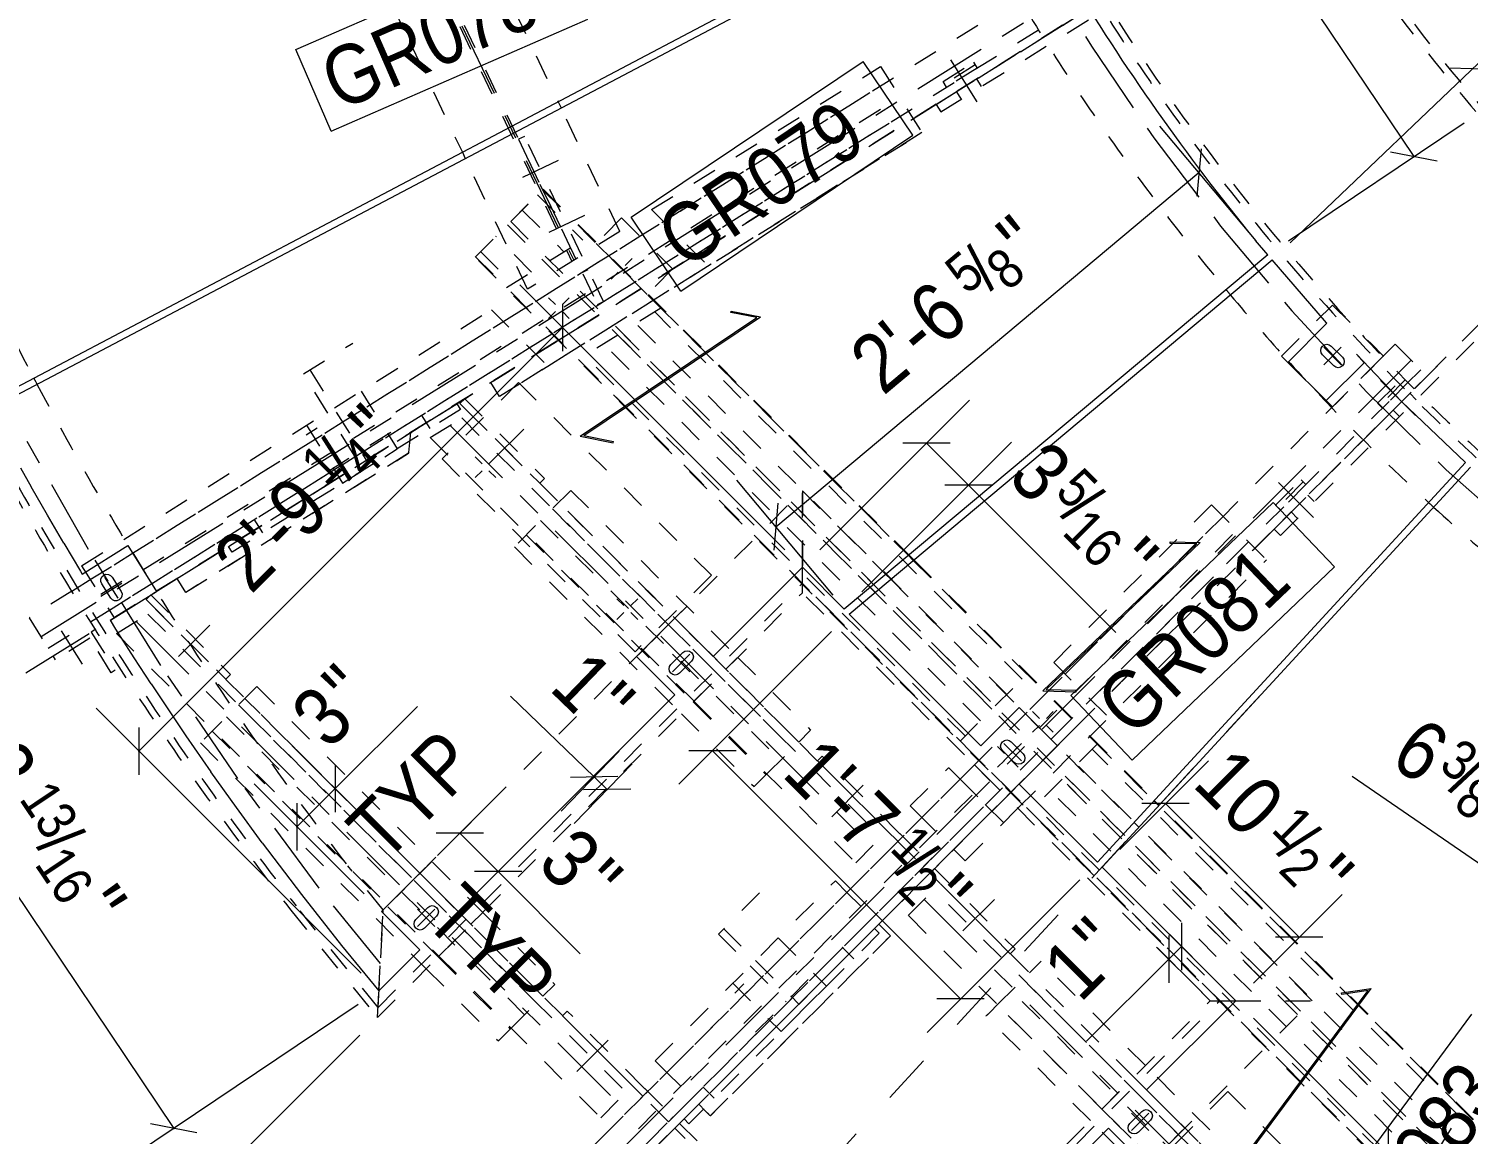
# Model space of a CAD drawing. Header units: millimetres. Extents: x -16923 to 12967, y -5402 to 13813.
# Drawn here: x -13373 to -11345, y 386 to 1944 of the extents above; entities that cross this region are included whole.
import ezdxf

# ---------------------------------------------------------------- set-up
doc = ezdxf.new("R2010")
doc.units = ezdxf.units.MM
doc.header["$LTSCALE"] = 35
for name, pattern in [('XKITLINE00', [0]), ('XKITLINE01', [4, 1, -1, 1, -1]), ('XKITLINE02', [4, 2, -2]), ('XKITLINE03', [6, 3, -1, 1, -1])]:
    doc.linetypes.add(name, pattern=pattern)
for name, color, linetype, lineweight in [('Bolt', 3, 'Continuous', 0), ('Dimension', 7, 'Continuous', 0), ('Graphic object', 3, 'Continuous', 0), ('Grid', 1, 'Continuous', 0), ('Part', 2, 'Continuous', 0), ('Part mark', 3, 'Continuous', 0)]:
    doc.layers.add(name, color=color, linetype=linetype, lineweight=lineweight)
doc.styles.add('ARIAL', font='arial.ttf')

msp = doc.modelspace()

# ---------------------------------------------------------------- linework, layer by layer
at = {"layer": 'Bolt', "color": 8, "linetype": 'XKITLINE02', "lineweight": 0}
for p, q in [((-12037.06617, 1840.883181), (-12088.802851, 1923.679179)), ((-12037.06617, 1840.883181), (-12082.072874, 1912.908964)), ((-12676.885797, 1734.911351), (-12626.735902, 1758.831624)), ((-12639.980234, 1657.537229), (-12589.830338, 1681.457502)), ((-11419.491452, 1398.909058), (-11488.527173, 1467.944779)), ((-11419.491451, 1398.909058), (-11479.546913, 1458.96452)), ((-12820.166226, 1400.218546), (-12807.981395, 1380.71874)), ((-12720.028236, 1335.623713), (-12675.688222, 1379.963727)), ((-12720.028236, 1335.623713), (-12675.688222, 1379.963727)), ((-11563.175547, 1255.224962), (-11632.211269, 1324.260684)), ((-11563.175547, 1255.224962), (-11623.231009, 1315.280424)), ((-13055.764588, 1253.00035), (-13043.579757, 1233.500544)), ((-13162.168701, 1059.343687), (-13117.828686, 1103.683701)), ((-13162.168701, 1059.343687), (-13117.828686, 1103.683701)), ((-12227.08286, 649.689315), (-12210.823823, 633.430278)), ((-12423.525962, 453.246212), (-12407.266926, 436.987176))]:
    msp.add_line(p, q, dxfattribs=at)
at = {"layer": 'Bolt', "color": 8, "linetype": 'XKITLINE00', "lineweight": 0}
for p, q in [((-12552.374462, 1620.28015), (-12542.655581, 1610.561269)), ((-12523.188632, 1620.28015), (-12532.907513, 1610.561269)), ((-12552.374462, 1591.09432), (-12542.655581, 1600.813201)), ((-12523.188632, 1591.09432), (-12532.907513, 1600.813201)), ((-12640.802555, 1565.024145), (-12631.083674, 1555.305264)), ((-12611.616725, 1565.024145), (-12621.335606, 1555.305264)), ((-12640.802555, 1535.838315), (-12631.083674, 1545.557196)), ((-12611.616725, 1535.838315), (-12621.335606, 1545.557196)), ((-11553.040537, 1490.739905), (-11552.375908, 1494.081215)), ((-11552.375908, 1487.398595), (-11553.040537, 1490.739905)), ((-11552.375908, 1494.081215), (-11550.48321, 1496.913831)), ((-11550.48321, 1484.565979), (-11552.375908, 1487.398595)), ((-11550.48321, 1496.913831), (-11547.650595, 1498.806528)), ((-11534.767762, 1468.85053), (-11550.48321, 1484.565979)), ((-11548.799412, 1470.534329), (-11524.103708, 1495.230032)), ((-11524.103708, 1470.534329), (-11548.799412, 1495.230032)), ((-11547.650595, 1498.806528), (-11544.309284, 1499.471157)), ((-11544.309284, 1499.471157), (-11540.967974, 1498.806528)), ((-11540.967974, 1498.806528), (-11538.135358, 1496.913831)), ((-11538.135358, 1496.913831), (-11522.41991, 1481.198382)), ((-11522.41991, 1481.198382), (-11520.527213, 1478.365766)), ((-11531.935146, 1466.957833), (-11534.767762, 1468.85053)), ((-11528.593836, 1466.293204), (-11531.935146, 1466.957833)), ((-11525.252526, 1466.957833), (-11528.593836, 1466.293204)), ((-11522.41991, 1468.85053), (-11525.252526, 1466.957833)), ((-11520.527213, 1471.683146), (-11522.41991, 1468.85053)), ((-11520.527213, 1478.365766), (-11519.862583, 1475.024456)), ((-11519.862583, 1475.024456), (-11520.527213, 1471.683146)), ((-12744.215236, 1340.727668), (-12734.496354, 1331.008786)), ((-12715.029405, 1340.727668), (-12724.748287, 1331.008786)), ((-12744.215236, 1311.541837), (-12734.496354, 1321.260719)), ((-12715.029405, 1311.541837), (-12724.748287, 1321.260719)), ((-13271.437565, 1165.228786), (-13271.333498, 1168.634942)), ((-13270.230231, 1162.042093), (-13271.437565, 1165.228786)), ((-13271.333498, 1168.634942), (-13269.933872, 1171.741996)), ((-13271.32752, 1147.316838), (-13241.700959, 1165.829568)), ((-13257.611529, 1141.847948), (-13270.230231, 1162.042093)), ((-13269.933872, 1171.741996), (-13267.451774, 1174.076916)), ((-13267.451774, 1174.076916), (-13264.265081, 1175.284249)), ((-13247.257875, 1141.759922), (-13265.770605, 1171.386484)), ((-13264.265081, 1175.284249), (-13260.858924, 1175.180183)), ((-13260.858924, 1175.180183), (-13257.751871, 1173.780556)), ((-13257.751871, 1173.780556), (-13255.416951, 1171.298458)), ((-13255.416951, 1171.298458), (-13242.798248, 1151.104313)), ((-13255.276609, 1139.36585), (-13257.611529, 1141.847948)), ((-13252.169555, 1137.966223), (-13255.276609, 1139.36585)), ((-13248.763399, 1137.862157), (-13252.169555, 1137.966223)), ((-13245.576706, 1139.06949), (-13248.763399, 1137.862157)), ((-13243.094608, 1141.40441), (-13245.576706, 1139.06949)), ((-13241.694981, 1144.511463), (-13243.094608, 1141.40441)), ((-13242.798248, 1151.104313), (-13241.590915, 1147.91762)), ((-13241.590915, 1147.91762), (-13241.694981, 1144.511463)), ((-12544.404528, 1140.91696), (-12534.685647, 1131.198079)), ((-12515.218698, 1140.91696), (-12524.937579, 1131.198079)), ((-12544.404528, 1111.73113), (-12534.685647, 1121.450011)), ((-12515.218698, 1111.73113), (-12524.937579, 1121.450011)), ((-13327.21391, 1095.547634), (-13297.77027, 1048.427961)), ((-13327.21391, 1095.547634), (-13297.77027, 1048.427961)), ((-12468.470486, 1048.144937), (-12451.632505, 1064.982918)), ((-12466.225421, 1038.04215), (-12441.529718, 1062.737854)), ((-12441.529718, 1038.04215), (-12466.225421, 1062.737854)), ((-12451.632505, 1064.982918), (-12448.79989, 1066.875615)), ((-12448.79989, 1066.875615), (-12445.458579, 1067.540244)), ((-12445.458579, 1067.540244), (-12442.117269, 1066.875615)), ((-12442.117269, 1066.875615), (-12439.284653, 1064.982918)), ((-12439.284653, 1064.982918), (-12437.391956, 1062.150302)), ((-12437.391956, 1055.467682), (-12439.284653, 1052.635066)), ((-12437.391956, 1062.150302), (-12436.727327, 1058.808992)), ((-12436.727327, 1058.808992), (-12437.391956, 1055.467682)), ((-12471.027812, 1041.971012), (-12470.363183, 1045.312322)), ((-12470.363183, 1038.629701), (-12471.027812, 1041.971012)), ((-12470.363183, 1045.312322), (-12468.470486, 1048.144937)), ((-12468.470486, 1035.797086), (-12470.363183, 1038.629701)), ((-12465.63787, 1033.904388), (-12468.470486, 1035.797086)), ((-12456.122634, 1035.797086), (-12458.955249, 1033.904388)), ((-12439.284653, 1052.635066), (-12456.122634, 1035.797086)), ((-12462.29656, 1033.239759), (-12465.63787, 1033.904388)), ((-12458.955249, 1033.904388), (-12462.29656, 1033.239759)), ((-11958.876046, 981.880452), (-11949.157164, 972.16157)), ((-11929.690215, 981.880452), (-11939.409097, 972.16157)), ((-11958.876046, 952.694621), (-11949.157164, 962.413503)), ((-11929.690215, 952.694621), (-11939.409097, 962.413503)), ((-12004.054494, 933.085406), (-12003.389865, 936.426716)), ((-12003.389865, 929.744096), (-12004.054494, 933.085406)), ((-12003.389865, 936.426716), (-12001.497167, 939.259332)), ((-12001.497167, 939.259332), (-11998.664552, 941.152029)), ((-11999.252103, 912.318564), (-11974.556399, 937.014268)), ((-11974.556399, 912.318564), (-11999.252103, 937.014268)), ((-11998.664552, 941.152029), (-11995.323241, 941.816659)), ((-11995.323241, 941.816659), (-11991.981931, 941.152029)), ((-11991.981931, 941.152029), (-11989.149315, 939.259332)), ((-11989.149315, 939.259332), (-11972.311335, 922.421352)), ((-12008.267453, 932.489044), (-11998.548572, 922.770163)), ((-12008.267453, 903.303214), (-11998.548572, 913.022095)), ((-12001.497167, 926.91148), (-12003.389865, 929.744096)), ((-11984.659187, 910.0735), (-12001.497167, 926.91148)), ((-11979.081623, 932.489044), (-11988.800504, 922.770163)), ((-11979.081623, 903.303214), (-11988.800504, 913.022095)), ((-11972.311335, 922.421352), (-11970.418638, 919.588736)), ((-11970.418638, 912.906116), (-11972.311335, 910.0735)), ((-11970.418638, 919.588736), (-11969.754009, 916.247426)), ((-11969.754009, 916.247426), (-11970.418638, 912.906116)), ((-11981.826571, 908.180803), (-11984.659187, 910.0735)), ((-11978.485261, 907.516173), (-11981.826571, 908.180803)), ((-11975.143951, 908.180803), (-11978.485261, 907.516173)), ((-11972.311335, 910.0735), (-11975.143951, 908.180803)), ((-12197.395621, 878.06472), (-12241.735635, 833.724706)), ((-12197.395621, 878.06472), (-12241.735635, 833.724706)), ((-12057.062502, 672.657979), (-12012.722488, 716.997993)), ((-12057.062502, 672.657979), (-12012.722488, 716.997993)), ((-12827.68073, 688.934693), (-12810.84275, 705.772673)), ((-12825.435666, 678.831905), (-12800.739962, 703.527609)), ((-12800.739962, 678.831905), (-12825.435666, 703.527609)), ((-12798.494898, 693.424821), (-12815.332879, 676.586841)), ((-12810.84275, 705.772673), (-12808.010134, 707.66537)), ((-12808.010134, 707.66537), (-12804.668824, 708.329999)), ((-12804.668824, 708.329999), (-12801.327514, 707.66537)), ((-12801.327514, 707.66537), (-12798.494898, 705.772673)), ((-12798.494898, 705.772673), (-12796.602201, 702.940057)), ((-12796.602201, 696.257437), (-12798.494898, 693.424821)), ((-12796.602201, 702.940057), (-12795.937572, 699.598747)), ((-12795.937572, 699.598747), (-12796.602201, 696.257437)), ((-12830.238057, 682.760767), (-12829.573428, 686.102077)), ((-12829.573428, 679.419456), (-12830.238057, 682.760767)), ((-12829.573428, 686.102077), (-12827.68073, 688.934693)), ((-12827.68073, 676.586841), (-12829.573428, 679.419456)), ((-12824.848115, 674.694143), (-12827.68073, 676.586841)), ((-12821.506805, 674.029514), (-12824.848115, 674.694143)), ((-12818.165494, 674.694143), (-12821.506805, 674.029514)), ((-12815.332879, 676.586841), (-12818.165494, 674.694143)), ((-12556.605866, 518.854475), (-12600.94588, 474.514461)), ((-12556.605866, 518.854475), (-12600.94588, 474.514461)), ((-11821.892045, 401.566497), (-11805.054065, 418.404477)), ((-11819.646981, 391.463709), (-11794.951277, 416.159413)), ((-11794.951277, 391.463709), (-11819.646981, 416.159413)), ((-11792.706213, 406.056625), (-11809.544193, 389.218645)), ((-11805.054065, 418.404477), (-11802.221449, 420.297174)), ((-11802.221449, 420.297174), (-11798.880139, 420.961804)), ((-11798.880139, 420.961804), (-11795.538829, 420.297174)), ((-11795.538829, 420.297174), (-11792.706213, 418.404477)), ((-11792.706213, 418.404477), (-11790.813516, 415.571861)), ((-11790.813516, 408.889241), (-11792.706213, 406.056625)), ((-11790.813516, 415.571861), (-11790.148886, 412.230551)), ((-11790.148886, 412.230551), (-11790.813516, 408.889241)), ((-11824.449371, 395.392571), (-11823.784742, 398.733881)), ((-11823.784742, 392.051261), (-11824.449371, 395.392571)), ((-11823.784742, 398.733881), (-11821.892045, 401.566497)), ((-11821.892045, 389.218645), (-11823.784742, 392.051261)), ((-11819.059429, 387.325948), (-11821.892045, 389.218645)), ((-11815.718119, 386.661318), (-11819.059429, 387.325948)), ((-11812.376809, 387.325948), (-11815.718119, 386.661318)), ((-11809.544193, 389.218645), (-11812.376809, 387.325948))]:
    msp.add_line(p, q, dxfattribs=at)
at = {"layer": 'Dimension', "color": 7, "linetype": 'XKITLINE00', "lineweight": 0}
for p, q in [((-11784.831036, 2304.373586), (-11421.845437, 1763.797462)), ((-11596.126016, 1642.546277), (-11277.570349, 1946.523952)), ((-11306.045843, 1886.767954), (-11372.702569, 1888.328869)), ((-11643.921391, 1645.214995), (-11779.424397, 1806.989239)), ((-11598.609159, 1645.104308), (-11350.923516, 1811.420054)), ((-11721.635506, 1774.708021), (-11727.504891, 1708.291864)), ((-11389.133775, 1757.368149), (-11454.557099, 1770.226775)), ((-12320.506147, 1242.340679), (-11724.570198, 1741.499942)), ((-12308.001441, 1209.842579), (-12681.423356, 1583.264495)), ((-12621.017102, 1556.195741), (-12621.017102, 1489.520741)), ((-13217.73941, 926.135933), (-12621.017102, 1522.858241)), ((-12258.503966, 1209.842579), (-12047.801459, 1420.545086)), ((-12199.392461, 1150.731076), (-11988.689955, 1361.433582)), ((-12074.870213, 1360.138832), (-12141.545213, 1360.138832)), ((-12108.207713, 1360.138832), (-12049.096209, 1301.027328)), ((-12239.85734, 1146.055732), (-12375.360346, 1307.829975)), ((-12015.758709, 1301.027328), (-12082.433709, 1301.027328)), ((-12049.096209, 1301.027328), (-11841.513022, 1093.444141)), ((-12049.096209, 1301.027328), (-11841.513022, 1093.444141)), ((-12317.571454, 1275.548757), (-12323.440839, 1209.1326)), ((-13718.441941, 1213.08944), (-13168.747707, 394.457593)), ((-12242.132044, 1094.47571), (-12457.18717, 879.420584)), ((-12576.533981, 889.667292), (-12694.359478, 1003.393508)), ((-12576.533981, 889.667292), (-12694.359478, 1003.393508)), ((-12904.718309, 613.114833), (-13278.145664, 986.542187)), ((-12941.370557, 873.344036), (-12825.576559, 989.138034)), ((-12941.370557, 873.344036), (-12825.576559, 989.138034)), ((-13217.73941, 959.473433), (-13217.73941, 892.798433)), ((-12846.816806, 778.790285), (-13001.776811, 933.75029)), ((-12541.442816, 926.023324), (-12622.838413, 841.693808)), ((-12376.703325, 926.566928), (-12443.378325, 926.566928)), ((-12410.040825, 926.566928), (-12060.336401, 576.862504)), ((-11836.19274, 787.531354), (-11711.089382, 912.634713)), ((-12941.370557, 906.681536), (-12941.370557, 840.006536)), ((-12523.16651, 908.38287), (-12604.562107, 824.053355)), ((-12900.698342, 724.908752), (-13055.658346, 879.868756)), ((-12995.252092, 819.462502), (-12941.370557, 873.344036)), ((-12543.201704, 890.257391), (-12609.866258, 889.077193)), ((-12524.925397, 872.616937), (-12591.589951, 871.43674)), ((-12576.533981, 889.667292), (-12558.257674, 872.026839)), ((-11300.563733, 747.414803), (-11508.651093, 890.185075)), ((-11300.563733, 747.414803), (-11508.651093, 890.185075)), ((-12995.252092, 852.800002), (-12995.252092, 786.125002)), ((-12797.319331, 778.790285), (-12705.444343, 870.665273)), ((-11738.158136, 852.228459), (-11804.833136, 852.228459)), ((-11771.495636, 852.228459), (-11583.149446, 663.882269)), ((-12743.433376, 724.90433), (-12651.558389, 816.779318)), ((-12732.513097, 810.259019), (-12799.188097, 810.259019)), ((-12765.850597, 810.259019), (-12711.964643, 756.373064)), ((-12678.627143, 756.373064), (-12745.302143, 756.373064)), ((-12711.964643, 756.373064), (-12596.170645, 640.579066)), ((-12711.964643, 756.373064), (-12596.170645, 640.579066)), ((-11892.42762, 744.771285), (-12107.482746, 529.716159)), ((-11647.846571, 599.185143), (-11522.743192, 724.288523)), ((-11749.131333, 684.309974), (-11749.131333, 617.634974)), ((-11784.143929, 650.064045), (-11719.945501, 585.865617)), ((-11767.091846, 666.349461), (-11767.091846, 599.674461)), ((-11767.091846, 633.011961), (-11749.131333, 650.972474)), ((-11766.183417, 668.024557), (-11701.984989, 603.826129)), ((-11549.811946, 663.882269), (-11616.486946, 663.882269)), ((-11767.091846, 633.011961), (-11882.885844, 517.217963)), ((-11767.091846, 633.011961), (-11882.885844, 517.217963)), ((-12909.026631, 568.854885), (-13224.101405, 357.288738)), ((-12026.998901, 576.862504), (-12093.673901, 576.862504)), ((-11647.846592, 549.68769), (-11410.62901, 312.470107)), ((-12906.421558, 526.003964), (-13103.541263, 328.884259)), ((-13136.036045, 388.02828), (-13201.459369, 400.886906)), ((-11457.775354, 392.953952), (-11457.775354, 326.278952))]:
    msp.add_line(p, q, dxfattribs=at)
at = {"layer": 'Dimension', "color": 3}
for p in [(-11421.845437, 1763.797462), (-11724.570198, 1741.499942), (-12621.017102, 1522.858241), (-12108.207713, 1360.138832), (-12049.096209, 1301.027328), (-12320.506147, 1242.340679), (-13217.73941, 926.135933), (-12410.040825, 926.566928), (-12941.370557, 873.344036), (-12576.533981, 889.667292), (-12558.257674, 872.026839), (-11771.495636, 852.228459), (-12995.252092, 819.462502), (-12765.850597, 810.259019), (-12711.964643, 756.373064), (-11749.131333, 650.972474), (-11583.149446, 663.882269), (-11767.091846, 633.011961), (-12060.336401, 576.862504), (-13168.747707, 394.457593)]:
    msp.add_point(p, dxfattribs=at)
at = {"layer": 'Graphic object', "color": 3, "linetype": 'XKITLINE02', "lineweight": 0}
msp.add_line((-11638.327256, 1004.598993), (-12443.493471, 129.981219), dxfattribs=at)
at = {"layer": 'Grid', "color": 1, "linetype": 'XKITLINE03', "lineweight": 0}
for p, q in [((-13133.257541, -275.56841), (-9106.249067, 3751.440064)), ((-13911.260647, 702.515543), (-9081.584337, 3720.432248))]:
    msp.add_line(p, q, dxfattribs=at)
at = {"layer": 'Part', "color": 8, "linetype": 'XKITLINE01', "lineweight": 0}
for p, q in [((-12869.039418, 2347.956014), (-12627.280726, 1841.098376)), ((-12946.578675, 2326.146571), (-12607.924556, 1616.143444)), ((-12940.535788, 2328.227304), (-12602.50461, 1619.530202)), ((-13013.715833, 2297.278583), (-12762.187661, 1769.938803)), ((-13312.228964, 1151.709911), (-11890.314251, 2040.220836)), ((-13345.558156, 1070.981257), (-11843.113747, 2009.812721)), ((-12094.868832, 1837.523119), (-11836.383772, 1999.04251)), ((-11857.207254, 1986.030555), (-13278.63364, 1097.82477)), ((-12088.138857, 1826.752908), (-11850.585854, 1975.192499)), ((-12495.544731, 1689.174012), (-12173.02739, 1890.705213)), ((-12173.02739, 1890.705213), (-12114.981412, 1797.81223)), ((-12085.105866, 1869.830937), (-12042.025023, 1896.750836)), ((-12039.772702, 1893.146368), (-12082.853545, 1866.22647)), ((-12036.977542, 1888.673177), (-12080.058385, 1861.753279)), ((-12042.025023, 1896.750836), (-12036.977542, 1888.673177)), ((-13286.316368, 1167.901898), (-12160.829338, 1871.184249)), ((-12080.058385, 1861.753279), (-12085.105866, 1869.830937)), ((-12030.922324, 1862.505766), (-12037.652299, 1873.275977)), ((-13271.594522, 1144.34202), (-12146.107492, 1847.624371)), ((-12059.193704, 1844.839847), (-12065.923678, 1855.610058)), ((-13259.396471, 1124.821057), (-12133.909439, 1828.103406)), ((-12627.280726, 1841.098376), (-12623.178926, 1832.498774)), ((-12540.175235, 1658.477918), (-12623.178926, 1832.498774)), ((-12094.868832, 1837.523119), (-12088.138857, 1826.752908)), ((-13252.666494, 1114.050844), (-12127.179464, 1817.333195)), ((-12114.981412, 1797.81223), (-12709.654315, 1425.98529)), ((-12682.994512, 1788.280414), (-12572.017145, 1555.611526)), ((-12674.419951, 1792.370267), (-12682.994511, 1788.280412)), ((-12563.442585, 1559.701381), (-12674.419952, 1792.37027)), ((-12641.799808, 1468.619561), (-12114.981412, 1797.81223)), ((-12762.187661, 1769.938803), (-12758.085861, 1761.3392)), ((-12670.25393, 1577.195728), (-12758.085861, 1761.3392)), ((-12743.525925, 1622.846234), (-12649.233235, 1717.138923)), ((-12694.134516, 1672.237643), (-12649.233237, 1717.138922)), ((-12656.304304, 1710.067854), (-12592.56747, 1646.33102)), ((-12649.233237, 1717.138922), (-12583.863918, 1651.769603)), ((-12649.233235, 1717.138923), (-12648.526129, 1717.84603)), ((-12649.233235, 1717.138923), (-12133.771126, 1201.676814)), ((-12649.233235, 1717.138923), (-12133.771126, 1201.676814)), ((-12648.526129, 1717.84603), (-12133.00153, 1202.321432)), ((-12677.857837, 1688.514322), (-12619.097028, 1629.753512)), ((-12495.544731, 1689.174012), (-12416.052718, 1609.681999)), ((-12743.525925, 1622.846234), (-12698.624644, 1667.747515)), ((-11189.941616, 159.064486), (-12698.624644, 1667.747515)), ((-12698.624644, 1667.747515), (-12644.65823, 1613.781101)), ((-11185.451488, 163.554614), (-12694.134516, 1672.237643)), ((-12694.134516, 1672.237643), (-12639.131474, 1617.234601)), ((-12537.781547, 1677.529284), (-12573.702572, 1641.608259)), ((-12537.781547, 1677.529284), (-12465.939498, 1605.687235)), ((-12664.692676, 1601.262189), (-12714.901323, 1651.470836)), ((-12540.175235, 1658.477918), (-12670.25393, 1577.195728)), ((-12639.131474, 1617.234601), (-12583.863918, 1651.769603)), ((-12744.233032, 1622.139127), (-12743.525925, 1622.846234)), ((-12743.525925, 1622.846234), (-11278.727668, 158.047978)), ((-12743.525925, 1622.846234), (-12699.925788, 1579.246097)), ((-12743.525925, 1622.846234), (-11278.727668, 158.047978)), ((-12736.454857, 1629.917302), (-12691.222236, 1584.684681)), ((-12573.702572, 1641.608259), (-12501.860523, 1569.76621)), ((-11279.251817, 157.157913), (-12744.233032, 1622.139127)), ((-12699.925788, 1579.246097), (-12644.65823, 1613.781101)), ((-12593.561395, 1600.779986), (-12584.986835, 1604.869841)), ((-12465.939498, 1605.687235), (-12501.860523, 1569.76621)), ((-11411.534344, 1428.194274), (-11237.080005, 1602.648613)), ((-11403.214735, 1454.474396), (-11246.060261, 1611.628869)), ((-13298.51442, 1187.422862), (-12721.291821, 1548.111574)), ((-12721.291821, 1548.111574), (-12641.799808, 1468.619561)), ((-12572.017145, 1555.611526), (-12563.442585, 1559.701381)), ((-12482.482707, 1550.388393), (-12537.75026, 1515.853387)), ((-11973.804837, 1027.568387), (-12491.186259, 1544.949809)), ((-12482.482707, 1550.388393), (-11966.733769, 1034.639455)), ((-11608.293607, 1482.88218), (-11536.451559, 1554.724228)), ((-11536.451559, 1554.724228), (-11482.0147, 1500.287369)), ((-11995.35837, 1006.014854), (-12517.715815, 1528.3723)), ((-12985.951956, 1457.589346), (-12916.406411, 1501.046226)), ((-12543.277016, 1512.399886), (-12598.54457, 1477.86488)), ((-12016.125176, 985.248047), (-12543.277016, 1512.399886)), ((-12537.75026, 1515.853387), (-12011.635049, 989.738175)), ((-12053.955389, 947.417834), (-12589.841018, 1483.303463)), ((-12032.401855, 968.971368), (-12563.31146, 1499.880974)), ((-12040.785785, 906.7059), (-11465.283826, 1482.207865)), ((-11536.451559, 1411.040133), (-11608.293607, 1482.88218)), ((-11465.283826, 1482.207865), (-11536.451559, 1411.040133)), ((-11482.0147, 1500.287369), (-11464.609511, 1482.88218)), ((-11465.283826, 1482.207865), (-11448.116016, 1499.375676)), ((-11465.283826, 1482.207865), (-11464.609511, 1482.88218)), ((-11448.116016, 1499.375676), (-11403.214735, 1454.474396)), ((-12976.957047, 1463.209989), (-12897.469158, 1336.002774)), ((-12709.759505, 1426.153629), (-12641.799808, 1468.619561)), ((-12669.374179, 206.27545), (-11412.194991, 1463.454652)), ((-12598.54457, 1477.86488), (-12061.026457, 940.346766)), ((-12914.412855, 1343.102853), (-12985.951956, 1457.589346)), ((-12682.97856, 1445.624316), (-12790.741633, 1337.861242)), ((-12709.654315, 1425.98529), (-12721.957557, 1445.674593)), ((-12682.97856, 1445.624316), (-12411.22206, 1173.867816)), ((-11618.740882, 1238.948249), (-11403.214735, 1454.474396)), ((-11472.811722, 1416.308305), (-11436.890697, 1452.22933)), ((-11433.885274, 1449.223907), (-11469.806299, 1413.302882)), ((-11430.155505, 1445.494138), (-11466.07653, 1409.573113)), ((-11436.890697, 1452.22933), (-11430.155505, 1445.494137)), ((-11420.611948, 1437.077182), (-11403.214735, 1454.474396)), ((-12904.779912, 1433.455489), (-12853.897754, 1352.027015)), ((-12765.527257, 1415.92264), (-12758.809742, 1422.640154)), ((-12758.809742, 1422.640154), (-12646.51936, 1310.349772)), ((-12709.654315, 1425.98529), (-12709.759505, 1426.153629)), ((-11995.884504, 861.80462), (-11420.611948, 1437.077182)), ((-11609.760626, 1229.967993), (-11411.534344, 1428.194274)), ((-11418.369094, 1421.359525), (-11427.34935, 1430.339781)), ((-13091.694833, 1214.637103), (-12769.906363, 1415.712855)), ((-12764.87213, 1407.656399), (-13086.6606, 1206.580646)), ((-12807.373861, 1367.965269), (-12752.106303, 1402.500272)), ((-12769.906363, 1415.712855), (-12764.87213, 1407.656399)), ((-12765.527257, 1415.92264), (-12653.236874, 1303.632257)), ((-12752.106303, 1402.500272), (-12391.015777, 1041.409746)), ((-11466.07653, 1409.573113), (-11472.811722, 1416.308305)), ((-11441.941912, 1397.786706), (-11450.922169, 1406.766962)), ((-12981.854254, 1385.294095), (-12930.972095, 1303.865621)), ((-12763.159815, 1395.593271), (-12172.122034, 804.55549)), ((-12862.857127, 1375.318448), (-12965.968583, 1310.887259)), ((-12958.019794, 1298.166538), (-12836.918521, 1373.839011)), ((-12837.691717, 1347.110307), (-12834.893125, 1375.104618)), ((-12807.373861, 1367.965269), (-12435.917057, 996.508465)), ((-13151.899973, 1149.873601), (-12837.917577, 1346.071577)), ((-12837.844247, 1345.954207), (-13151.794783, 1149.705262)), ((-12930.972095, 1303.865621), (-12853.897754, 1352.027015)), ((-12837.691717, 1347.110307), (-12837.917577, 1346.071577)), ((-12837.917577, 1346.071577), (-12837.844247, 1345.954207)), ((-12837.844247, 1345.954207), (-12837.691717, 1347.110307)), ((-12790.741633, 1337.861242), (-12518.985134, 1066.104743)), ((-12653.236874, 1303.632257), (-12646.51936, 1310.349772)), ((-11616.495818, 1272.624209), (-11580.574793, 1308.545234)), ((-11577.56937, 1305.539811), (-11613.490395, 1269.618786)), ((-11573.839601, 1301.810042), (-11609.760626, 1265.889017)), ((-11580.574793, 1308.545234), (-11573.839601, 1301.810042)), ((-12873.662441, 702.44718), (-12283.252703, 1292.856917)), ((-12609.457741, 1293.529859), (-12688.949752, 1214.037848)), ((-12609.457741, 1293.529859), (-12374.176705, 1058.248821)), ((-12283.252703, 1185.093842), (-12283.252703, 1292.856917)), ((-12283.252703, 1292.856917), (-12165.497997, 1175.10221)), ((-12283.252703, 1292.856917), (-12283.252703, 1185.093842)), ((-11562.053192, 1277.675427), (-11571.033448, 1286.655683)), ((-12635.379034, 1267.608565), (-12297.497251, 929.726782)), ((-12390.881525, 1041.544002), (-12626.162561, 1276.825038)), ((-11929.128911, 1050.916132), (-11706.859608, 1273.185438)), ((-11706.859608, 1273.185438), (-11629.40497, 1195.730801)), ((-11609.760626, 1265.889017), (-11616.495818, 1272.624209)), ((-11585.62601, 1254.102608), (-11594.606267, 1263.082864)), ((-12652.083857, 1250.903742), (-12314.202074, 913.021959)), ((-11690.582929, 1256.908759), (-11968.943736, 978.54795)), ((-11949.29939, 958.903605), (-11670.938584, 1237.264414)), ((-11618.740882, 1238.948249), (-11609.760626, 1229.967993)), ((-12672.24493, 1230.74267), (-12436.963893, 995.461633)), ((-11933.022712, 942.626926), (-11654.661905, 1220.987736)), ((-13226.376778, 1205.35631), (-13199.795246, 1162.064033)), ((-13086.6606, 1206.580646), (-13091.694833, 1214.637103)), ((-12688.949752, 1214.037848), (-12453.668713, 978.756809)), ((-12133.771126, 1201.676814), (-12127.013234, 1194.918922)), ((-12133.771126, 1201.676814), (-12127.013234, 1194.918922)), ((-12133.00153, 1202.321432), (-12126.243638, 1195.56354)), ((-11995.884503, 861.804621), (-11645.681649, 1212.007479)), ((-13298.51442, 1187.422862), (-13252.666494, 1114.050844)), ((-12283.252703, 1149.172819), (-12283.252703, 1185.093842)), ((-12283.252703, 1149.172819), (-12283.252703, 1185.093842)), ((-12127.013234, 1194.918922), (-11788.079622, 855.98531)), ((-12127.013234, 1194.918922), (-11788.079622, 855.98531)), ((-12126.243638, 1195.56354), (-11787.401751, 856.721652)), ((-11979.607825, 845.527941), (-11629.40497, 1195.730801)), ((-13151.794783, 1149.705262), (-13164.098027, 1169.394565)), ((-12880.921848, 564.974058), (-12283.252703, 1162.643203)), ((-12411.22206, 1173.867816), (-12518.985134, 1066.104743)), ((-11695.045927, 574.436427), (-12283.252703, 1162.643203)), ((-12165.497997, 1175.10221), (-12158.740105, 1168.344319)), ((-12158.740105, 1168.344319), (-11816.025106, 825.62932)), ((-13312.228964, 1151.709911), (-13372.478055, 1114.0621)), ((-13207.667721, 1139.642614), (-13200.950207, 1146.360129)), ((-13207.667721, 1139.642614), (-13095.377339, 1027.352232)), ((-13200.950207, 1146.360129), (-13088.659824, 1034.069746)), ((-12881.672821, 550.752701), (-12283.252703, 1149.172819)), ((-11708.516312, 574.436427), (-12283.252703, 1149.172819)), ((-13249.514325, 1091.685243), (-13194.246767, 1126.220246)), ((-13205.300279, 1119.313246), (-12531.332279, 445.345245)), ((-13194.246767, 1126.220246), (-12750.226022, 682.199501)), ((-12462.723572, 1113.38605), (-12446.018752, 1130.09087)), ((-13372.478055, 1114.0621), (-13338.828182, 1060.211046)), ((-13278.63364, 1097.82477), (-13284.977128, 1093.860919)), ((-12508.805941, 1067.303681), (-12471.940046, 1104.169577)), ((-13338.828182, 1060.211046), (-13284.977128, 1093.860919)), ((-13338.828182, 1060.211046), (-13284.977128, 1093.860919)), ((-13286.997246, 1085.110826), (-13335.463194, 1054.82594)), ((-13256.71236, 1036.644878), (-13286.997246, 1085.110826)), ((-13284.977128, 1093.860919), (-13251.327254, 1040.009865)), ((-13249.514325, 1091.685243), (-12795.127302, 637.29822)), ((-13335.463194, 1054.82594), (-13338.828182, 1060.211046)), ((-12374.176705, 1058.248821), (-12390.881525, 1041.544002)), ((-12374.176705, 1058.248821), (-12271.575958, 955.648076)), ((-13251.327254, 1040.009865), (-13256.71236, 1036.644878)), ((-12163.141778, 813.535746), (-12391.015777, 1041.409746)), ((-12288.280778, 938.943255), (-12390.881525, 1041.544002)), ((-12011.635049, 989.738175), (-11966.733769, 1034.639455)), ((-11929.128911, 1050.916132), (-11851.674276, 973.461492)), ((-13051.715331, 1017.132702), (-13131.207342, 937.640691)), ((-13095.377339, 1027.352232), (-13088.659824, 1034.069746)), ((-13051.715331, 1017.132702), (-12733.504077, 698.921448)), ((-12436.963893, 995.461633), (-12400.097998, 1032.327529)), ((-12750.208897, 682.216627), (-13068.420152, 1000.427882)), ((-12436.963893, 995.461633), (-12334.363147, 892.860887)), ((-12435.917057, 996.508465), (-12208.043058, 768.634466)), ((-13094.341448, 974.506586), (-12674.514474, 554.679612)), ((-13077.636625, 991.211409), (-12657.809651, 571.384435)), ((-12453.668713, 978.756809), (-12351.067969, 876.156065)), ((-12061.026457, 940.346766), (-12016.125176, 985.248047)), ((-11968.943736, 978.54795), (-11933.02271, 942.626924)), ((-13114.502521, 954.345513), (-12796.291266, 636.134258)), ((-12272.114211, 955.109823), (-12288.415032, 938.809001)), ((-12271.575958, 955.648076), (-12272.114211, 955.109823)), ((-13131.207342, 937.640691), (-12812.996087, 619.429436)), ((-12333.316313, 893.90772), (-12288.415032, 938.809001)), ((-11867.950954, 935.85664), (-11912.852234, 890.95536)), ((-11352.674453, 420.580139), (-11867.950954, 935.85664)), ((-12261.923532, 912.319622), (-12255.206017, 919.037136)), ((-12255.206017, 919.037136), (-12261.923531, 912.319621)), ((-12148.565478, 812.396597), (-12255.206017, 919.037136)), ((-11358.113037, 411.876587), (-11875.022022, 928.785572)), ((-12040.785785, 906.7059), (-12705.295203, 242.196474)), ((-12632.585694, 314.905984), (-12040.785783, 906.705902)), ((-12351.067969, 876.156065), (-12333.316313, 893.90772)), ((-12261.923532, 912.319622), (-12163.140717, 813.536807)), ((-12131.166618, 848.878423), (-12077.272345, 902.772697)), ((-12077.272345, 902.772697), (-12076.840234, 902.34047)), ((-12076.840234, 902.34047), (-12071.36409, 896.862866)), ((-12071.36409, 896.862866), (-12075.596719, 901.096623)), ((-12071.36409, 896.862866), (-12060.997836, 886.493848)), ((-12040.785783, 906.705902), (-12004.864758, 870.784877)), ((-11374.690546, 385.34703), (-11896.575555, 907.232039)), ((-12613.237408, 294.96558), (-12021.141438, 887.061556)), ((-12060.997836, 886.493848), (-12025.081599, 850.568036)), ((-11917.342362, 886.465232), (-11962.243642, 841.563952)), ((-11390.662958, 359.785829), (-11917.342362, 886.465232)), ((-11912.852234, 890.95536), (-11387.209458, 365.312585)), ((-12660.393923, 197.295194), (-11995.884504, 861.80462)), ((-12597.206034, 278.443596), (-12004.864758, 870.784877)), ((-12069.98866, 787.700463), (-11995.884503, 861.804621)), ((-11403.181871, 339.751384), (-11933.61904, 870.188554)), ((-11788.079622, 855.98531), (-11781.342214, 849.247902)), ((-11788.079622, 855.98531), (-11781.342214, 849.247902)), ((-11780.664343, 849.984245), (-11787.401751, 856.721652)), ((-12114.88994, 832.601744), (-12131.166618, 848.878423)), ((-12114.88994, 832.601744), (-12095.245594, 812.957399)), ((-12053.711981, 771.423784), (-11979.607825, 845.527941)), ((-11999.827458, 825.308309), (-12025.081599, 850.568036)), ((-11962.243642, 841.563952), (-11425.197964, 304.518273)), ((-11419.75938, 313.221825), (-11955.172574, 848.635019)), ((-11140.550207, 208.455895), (-11781.342214, 849.247902)), ((-11140.550138, 208.455826), (-11781.342214, 849.247902)), ((-11139.843031, 209.162933), (-11780.664343, 849.984245)), ((-12208.043058, 768.634466), (-12163.141778, 813.535746)), ((-12149.060487, 799.456577), (-12163.140717, 813.536807)), ((-12141.830286, 805.661405), (-12148.565478, 812.396597)), ((-11816.025106, 825.62932), (-11809.287699, 818.891912)), ((-11564.832214, 574.436427), (-11809.287699, 818.891912)), ((-12148.547801, 798.943891), (-12149.060487, 799.456577)), ((-12141.830286, 805.661405), (-12148.547801, 798.943891)), ((-12148.547801, 798.943891), (-12112.626775, 763.022865)), ((-12148.5478, 798.94389), (-12141.830286, 805.661405)), ((-12145.988032, 809.819151), (-12105.909261, 769.74038)), ((-12822.050945, 754.058675), (-12805.346124, 770.763496)), ((-12175.489626, 682.199496), (-12069.98866, 787.700463)), ((-12060.783049, 778.494852), (-12069.98866, 787.700463)), ((-12054.250234, 771.962037), (-12060.783049, 778.494852)), ((-12060.783049, 778.494852), (-12055.783049, 773.494852)), ((-12053.711981, 771.423784), (-12054.250234, 771.962037)), ((-12873.661308, 702.468627), (-12923.624867, 764.308407)), ((-12112.626777, 763.022867), (-12105.909263, 769.740382)), ((-12105.909261, 769.74038), (-12112.626775, 763.022865)), ((-12103.646869, 754.042252), (-12096.929355, 760.759767)), ((-12089.053958, 739.449341), (-12103.646869, 754.042252)), ((-12096.929355, 760.759767), (-11983.553626, 647.384038)), ((-12868.133314, 707.976306), (-12831.267418, 744.842202)), ((-12490.376786, 489.668251), (-12236.667584, 743.377456)), ((-12236.667584, 743.377456), (-12236.235415, 742.945287)), ((-12236.667584, 743.377456), (-12233.088565, 739.798436)), ((-12236.235415, 742.945287), (-12220.390906, 727.100777)), ((-12133.955945, 694.547353), (-12089.054665, 739.448633)), ((-11508.178228, 140.611685), (-12098.034921, 730.468377)), ((-11816.279385, 466.673354), (-12089.054665, 739.448633)), ((-11990.27114, 640.666523), (-12089.053958, 739.449341)), ((-12343.549557, 726.271608), (-12401.536983, 668.284182)), ((-12220.390906, 727.100777), (-12200.74655, 707.456421)), ((-13003.936368, 702.078006), (-12881.672821, 550.752701)), ((-12880.921742, 564.976069), (-12996.407165, 707.912106)), ((-12880.921742, 564.976069), (-12873.891877, 698.102287)), ((-12879.670832, 588.664841), (-12873.891877, 698.102287)), ((-12873.891877, 698.102287), (-12873.662441, 702.44718)), ((-12873.891877, 698.102287), (-12873.662441, 702.447175)), ((-12873.661308, 702.468627), (-12873.662441, 702.447175)), ((-12873.662441, 702.447175), (-12873.661308, 702.468627)), ((-12733.504077, 698.921448), (-12750.208897, 682.216627)), ((-12733.504077, 698.921448), (-12631.888358, 597.305729)), ((-11861.180666, 421.772073), (-12133.955945, 694.547353)), ((-12796.291266, 636.134258), (-12759.42537, 673.000154)), ((-12522.352022, 454.325502), (-12750.226022, 682.199501)), ((-12648.593178, 580.600908), (-12750.208897, 682.216627)), ((-12449.917314, 407.771816), (-12181.608464, 676.080666)), ((-12175.489626, 682.199496), (-12429.198827, 428.490292)), ((-12174.89095, 669.363152), (-12422.481318, 421.772783)), ((-12394.036983, 675.784182), (-12349.14892, 630.896119)), ((-12181.608464, 676.080666), (-12174.89095, 669.363152)), ((-12159.134081, 665.843952), (-12175.489626, 682.199496)), ((-12412.922149, 412.213613), (-12159.212947, 665.922818)), ((-12159.134081, 665.843952), (-12412.78981, 412.081275)), ((-12401.536983, 668.284182), (-12356.64892, 623.396119)), ((-12317.156795, 662.888244), (-12249.261327, 594.992776)), ((-12159.212947, 665.922818), (-12159.134081, 665.843952)), ((-12796.291266, 636.134258), (-12694.675547, 534.51854)), ((-12795.127302, 637.29822), (-12567.253303, 409.424221)), ((-12349.14892, 630.896119), (-12287.970966, 569.718165)), ((-11983.553626, 647.384038), (-11990.27114, 640.666523)), ((-11963.331079, 613.725048), (-11947.0544, 630.001726)), ((-11800.002706, 482.950032), (-11947.0544, 630.001726)), ((-12812.996087, 619.429436), (-12711.380369, 517.813718)), ((-12356.64892, 623.396119), (-12306.077568, 572.824766)), ((-12349.064994, 529.83734), (-12263.090142, 615.812192)), ((-12338.458392, 519.230738), (-12237.48354, 620.205591)), ((-12008.23236, 568.823767), (-11963.331079, 613.725048)), ((-11816.279385, 466.673354), (-11963.331079, 613.725048)), ((-12881.672821, 550.752701), (-12879.670832, 588.664841)), ((-12881.672821, 550.752701), (-12879.670832, 588.664841)), ((-12632.426611, 596.767476), (-12648.610304, 580.583783)), ((-12631.888358, 597.305729), (-12632.426611, 596.767476)), ((-12381.141046, 598.903992), (-12313.245578, 531.008524)), ((-12249.261327, 594.992776), (-12313.245578, 531.008524)), ((-11651.810025, 251.690123), (-11988.588014, 588.468112)), ((-11635.533346, 267.966802), (-11972.311336, 604.744791)), ((-12693.511584, 535.682502), (-12648.610304, 580.583783)), ((-12306.936589, -23.98385), (-11708.516312, 574.436427)), ((-12292.71543, -23.233076), (-11695.045927, 574.436427)), ((-12155.244235, -15.975594), (-11564.832214, 574.436427)), ((-12018.599995, 558.456131), (-12008.23236, 568.823767)), ((-11671.45437, 232.045778), (-12008.23236, 568.823767)), ((-11708.516312, 574.436427), (-11672.59533, 574.436427)), ((-11708.516312, 574.436427), (-11672.59533, 574.436427)), ((-11672.59533, 574.436427), (-11564.832214, 574.436427)), ((-11672.59533, 574.436427), (-11564.832214, 574.436427)), ((-12614.416262, 559.826891), (-12621.133777, 553.109377)), ((-12621.133777, 553.109377), (-12522.350962, 454.326562)), ((-12507.775723, 453.186352), (-12614.416262, 559.826891)), ((-12024.509038, 552.547089), (-12024.076869, 552.979258)), ((-11877.457344, 405.495395), (-12024.509038, 552.547089)), ((-12024.076869, 552.979258), (-12018.599995, 558.456131)), ((-12018.599995, 558.456131), (-12022.833188, 554.222938)), ((-12711.380369, 517.813718), (-12693.511584, 535.682502)), ((-12490.376786, 489.668251), (-12474.100108, 473.391572)), ((-12474.100108, 473.391572), (-12454.455762, 453.747227)), ((-11501.271227, 151.665196), (-11816.279385, 466.673354)), ((-11626.55309, 276.947058), (-11816.279385, 466.673354)), ((-11610.276411, 293.223737), (-11800.002706, 482.950032)), ((-12567.253303, 409.424221), (-12522.352022, 454.325502)), ((-12522.350962, 454.326562), (-12508.270732, 440.246332)), ((-12501.040531, 446.45116), (-12507.775723, 453.186352)), ((-12501.040531, 446.45116), (-12507.758046, 439.733646)), ((-12505.198277, 450.608906), (-12465.119506, 410.530135)), ((-11861.180666, 421.772073), (-11825.259642, 457.693097)), ((-11683.851298, 446.498468), (-11791.614371, 338.735395)), ((-11683.851298, 446.498468), (-11458.102473, 220.749644)), ((-12534.699868, 322.98925), (-12429.198827, 428.490292)), ((-12507.758046, 439.733646), (-12508.270732, 440.246332)), ((-12471.83702, 403.812621), (-12507.758046, 439.733646)), ((-12419.993216, 419.284681), (-12429.198827, 428.490292)), ((-12471.837022, 403.812623), (-12465.119508, 410.530137)), ((-12465.119506, 410.530135), (-12471.83702, 403.812621)), ((-12443.1998, 401.054302), (-12449.917314, 407.771816)), ((-12443.1998, 401.054302), (-12422.481318, 421.772783)), ((-12413.460401, 412.751866), (-12419.993216, 419.284681)), ((-12419.993216, 419.284681), (-12414.993216, 414.284681)), ((-12412.78981, 412.081275), (-12413.460401, 412.751866)), ((-12412.78981, 412.081275), (-12412.922149, 412.213613)), ((-11861.180666, 421.772073), (-11535.806231, 96.397638)), ((-11387.209458, 365.312585), (-11352.674453, 420.580139)), ((-12462.857114, 394.832008), (-12456.1396, 401.549522)), ((-12448.264202, 380.239096), (-12462.857114, 394.832008)), ((-12456.1396, 401.549522), (-12342.763871, 288.173793)), ((-11687.731049, 215.769099), (-11877.457344, 405.495395))]:
    msp.add_line(p, q, dxfattribs=at)
at = {"layer": 'Part', "color": 8, "linetype": 'XKITLINE03', "lineweight": 0}
for p, q in [((-12943.557232, 2327.186937), (-12605.214583, 1617.836823)), ((-11957.483939, 2052.75507), (-11876.102694, 1919.548411)), ((-11853.208709, 2025.968037), (-13355.653118, 1087.136573)), ((-11876.102694, 1919.548411), (-11788.222008, 1790.537148)), ((-11788.222008, 1790.537148), (-11694.057712, 1666.038127)), ((-11694.057712, 1666.038127), (-11593.84107, 1546.357112)), ((-11593.84107, 1546.357112), (-11487.818208, 1431.788033)), ((-11425.665375, 1476.925036), (-12682.844563, 219.745834)), ((-11487.818208, 1431.788033), (-11376.249515, 1322.612269)), ((-12966.61155, 1381.236193), (-12982.187645, 1371.503169)), ((-12779.740082, 1385.23277), (-12185.592418, 791.085106)), ((-13288.779245, 1210.097282), (-13383.882595, 1377.438488)), ((-11376.249515, 1322.612269), (-11259.408997, 1219.097948)), ((-13186.946921, 1046.763562), (-13288.779245, 1210.097282)), ((-13221.880546, 1108.952745), (-12544.802663, 431.874861)), ((-13078.554224, 887.707755), (-13186.946921, 1046.763562)), ((-12963.780617, 733.193206), (-13078.554224, 887.707755)), ((-12877.667065, 626.610664), (-12963.780617, 733.193206)), ((-12111.505305, 716.997993), (-11518.538729, 124.031417)), ((-12365.516549, 598.238599), (-12378.503975, 585.251173))]:
    msp.add_line(p, q, dxfattribs=at)
at = {"layer": 'Part', "color": 2, "linetype": 'XKITLINE00', "lineweight": 0}
for p, q in [((-11995.143849, 2174.532609), (-13433.39023, 1415.898528)), ((-13428.948691, 1407.478128), (-11990.862773, 2166.02757)), ((-11627.666218, 1625.593098), (-11645.032012, 1645.724879)), ((-11627.666218, 1625.593098), (-12224.141198, 1125.982339)), ((-12217.383307, 1119.224447), (-11621.447358, 1618.38371)), ((-11544.872259, 1529.61189), (-11621.447358, 1618.38371)), ((-12384.066624, 1544.275026), (-12383.680913, 1546.23748)), ((-12347.174464, 1537.024057), (-12384.066624, 1544.275026)), ((-12383.680913, 1546.23748), (-12342.050969, 1538.055324)), ((-12596.234965, 1369.785117), (-12347.174464, 1537.024057)), ((-12591.111471, 1370.816384), (-12342.050969, 1538.055324)), ((-11599.313353, 1473.901923), (-11544.253397, 1528.961879)), ((-11544.253397, 1528.961879), (-11544.872259, 1529.61189)), ((-11544.253397, 1528.961879), (-11544.872259, 1529.61189)), ((-11491.985024, 1473.467172), (-11502.781619, 1485.402708)), ((-11439.135759, 1418.553371), (-11502.781619, 1485.402708)), ((-11599.313353, 1473.901923), (-11545.431813, 1420.020383)), ((-11545.431813, 1420.020383), (-11491.985024, 1473.467172)), ((-11349.099008, 1332.831258), (-11439.135759, 1418.553371)), ((-12596.234965, 1369.785117), (-12549.867237, 1360.67177)), ((-12591.111471, 1370.816384), (-12549.481527, 1362.634224)), ((-12549.867237, 1360.67177), (-12549.481527, 1362.634224)), ((-13384.571999, 1325.507994), (-13369.423352, 1298.380091)), ((-11867.678882, 769.520023), (-11349.099008, 1332.831258)), ((-11860.941495, 762.782593), (-11342.203205, 1326.265908)), ((-13346.777663, 1258.586409), (-13369.423352, 1298.380091)), ((-13323.749437, 1219.012869), (-13346.777663, 1258.586409)), ((-13323.749437, 1219.012869), (-13300.340813, 1179.663146)), ((-11944.590399, 1010.885592), (-11727.55033, 1217.993308)), ((-11939.716474, 1012.772006), (-11722.676405, 1219.879723)), ((-11765.138006, 1218.873507), (-11765.091185, 1220.872959)), ((-11727.55033, 1217.993308), (-11765.138006, 1218.873507)), ((-11765.091185, 1220.872959), (-11722.676405, 1219.879723)), ((-13297.89479, 1175.642185), (-13233.623321, 1215.803734)), ((-13233.623321, 1215.803734), (-13193.243474, 1151.182471)), ((-13300.340813, 1179.663146), (-13297.89479, 1175.642185)), ((-12408.976289, 1059.370258), (-12283.252702, 1185.093843)), ((-12283.252702, 1185.093843), (-12408.975142, 1059.369111)), ((-12224.141198, 1125.982339), (-12283.252702, 1185.093843)), ((-13258.00768, 1110.713201), (-13193.243474, 1151.182471)), ((-12217.383307, 1119.224447), (-12031.805532, 933.646672)), ((-13250.141826, 1098.071605), (-13258.00768, 1110.713201)), ((-13224.427793, 1057.659647), (-13250.141826, 1098.071605)), ((-12462.857824, 1113.251792), (-12516.739358, 1059.370258)), ((-12408.975142, 1059.369111), (-12462.857824, 1113.251792)), ((-13200.4672, 1020.795392), (-13224.427793, 1057.659647)), ((-12516.739358, 1059.370258), (-12462.856186, 1005.487086)), ((-12408.976289, 1059.370258), (-12408.975142, 1059.369111)), ((-13200.4672, 1020.795392), (-13176.166401, 984.154507)), ((-12768.186534, 700.160013), (-12462.857823, 1005.488723)), ((-12768.182114, 700.155593), (-12462.856186, 1005.487086)), ((-12462.857823, 1005.488723), (-12462.856186, 1005.487086)), ((-11944.590399, 1010.885592), (-11897.348517, 1009.779314)), ((-11939.716474, 1012.772006), (-11897.301695, 1011.778766)), ((-11897.348517, 1009.779314), (-11897.301695, 1011.778766)), ((-13176.166401, 984.154507), (-13151.527475, 947.740133)), ((-12031.805532, 933.646672), (-11977.923998, 987.528206)), ((-11977.923998, 987.528206), (-11924.042463, 933.646671)), ((-13151.527475, 947.740133), (-13116.373146, 897.010112)), ((-11977.923997, 879.765137), (-11924.042463, 933.646671)), ((-13080.562602, 846.741167), (-13116.373146, 897.010112)), ((-11867.678882, 769.520023), (-11977.923997, 879.765137)), ((-13044.10189, 796.941786), (-13080.562602, 846.741167)), ((-13044.10189, 796.941786), (-12988.881329, 724.016517)), ((-12822.068068, 754.041547), (-12875.949603, 700.160013)), ((-12768.182114, 700.155593), (-12822.068068, 754.041547)), ((-11672.595308, 574.436406), (-11860.941495, 762.782593)), ((-12988.881329, 724.016517), (-12932.266646, 652.168185)), ((-12875.949603, 700.160013), (-12822.063157, 646.273567)), ((-12768.182114, 700.155593), (-12768.186534, 700.160013)), ((-12932.266646, 652.168185), (-12879.969572, 588.366095)), ((-12879.969572, 588.366095), (-12822.063157, 646.273567)), ((-11664.950103, 347.922592), (-11486.238669, 588.883636)), ((-11660.467379, 350.609392), (-11481.755945, 591.570435)), ((-11523.723192, 585.345476), (-11481.755945, 591.570435)), ((-11486.238669, 588.883636), (-11523.429745, 583.36712)), ((-11798.318875, 448.712839), (-11672.595308, 574.436406)), ((-11523.429745, 583.36712), (-11523.723192, 585.345476)), ((-11744.43734, 394.831305), (-11798.318875, 448.712839)), ((-12157.52912, 89.502595), (-11852.200409, 394.831305)), ((-11852.200409, 394.831305), (-11798.318875, 340.94977)), ((-11798.318875, 340.94977), (-11744.43734, 394.831305))]:
    msp.add_line(p, q, dxfattribs=at)
at = {"layer": 'Part', "color": 8, "linetype": 'XKITLINE01', "lineweight": 0}
for centre, radius, start, end in [((-9229.992753, 3627.696377), 2769.39375, 75, 285), ((-9229.992753, 3627.696377), 2759.39375, 75, 285), ((-9229.702786, 3627.802203), 3108.576345, 167.406571392, 232.720407102), ((-9229.702786, 3627.802203), 3099.051345, 167.406571392, 232.720407102), ((-9224.594271, 3630.549938), 4679.547827, 199.373890608, 207.75222016), ((-9224.594271, 3630.549938), 4781.147827, 199.118566262, 217.770775945), ((-9224.594271, 3630.549938), 4771.622827, 199.118566262, 217.770775945), ((-9229.702786, 3627.802203), 3200.651345, 209.9787574, 219.862718325), ((-9229.702786, 3627.802203), 3200.651345, 219.862718325, 220.033190797), ((-9229.702786, 3627.802203), 3200.651345, 220.033190797, 222.267748635), ((-9229.702786, 3627.802203), 3200.651345, 222.267748635, 223.398903568), ((-9224.594272, 3630.549938), 4679.547826, 207.75222016, 207.868800884), ((-9224.594271, 3630.549938), 4679.547827, 207.868800884, 217.770775945), ((-9229.702786, 3627.802203), 3200.651345, 223.398903568, 227.279799898), ((-9229.702786, 3627.802203), 3200.651345, 227.279799898, 227.450241049), ((-9229.702786, 3627.802203), 3200.651345, 227.450241049, 232.720407102)]:
    msp.add_arc(centre, radius, start, end, dxfattribs=at)
at = {"layer": 'Part', "color": 2, "linetype": 'XKITLINE00', "lineweight": 0}
msp.add_arc((-9229.992753, 3627.696377), 3124.2, 210.9375, 219.375, dxfattribs=at)
at = {"layer": 'Part mark', "color": 7, "linetype": 'XKITLINE00', "lineweight": 0}
for p, q in [((-12997.003583, 1914.733009), (-12635.749526, 2072.242212)), ((-12946.910993, 1799.843521), (-12585.656935, 1957.352723)), ((-12946.910993, 1799.843521), (-12997.003583, 1914.733009)), ((-12524.520775, 1678.309754), (-12197.339516, 1898.00515)), ((-12127.469875, 1793.95182), (-12197.339516, 1898.00515)), ((-12454.651134, 1574.256425), (-12127.469875, 1793.95182)), ((-12454.651134, 1574.256425), (-12524.520775, 1678.309754)), ((-11905.068853, 1004.260988), (-11619.951614, 1276.33047)), ((-11533.425462, 1185.654745), (-11619.951614, 1276.33047)), ((-11818.542701, 913.585263), (-11533.425462, 1185.654745)), ((-11818.542701, 913.585263), (-11905.068853, 1004.260988)), ((-11574.694145, 238.714394), (-11339.927768, 555.255689))]:
    msp.add_line(p, q, dxfattribs=at)

# ---------------------------------------------------------------- texts
at = {"layer": 'Dimension', "color": 3, "style": 'ARIAL', "width": 0.85}
for s, height, rotation, p in [('"', 83.343747, 39.952347054, (-11962.094313, 1599.625131)), ('5', 55.562499, 39.952347054, (-12051.421432, 1568.291256)), ('/', 66.674999, 39.952347054, (-12018.597234, 1574.041479)), ('8', 55.562499, 39.952347054, (-11993.686742, 1573.163137)), ("2'-6", 83.3437467, 39.952347054, (-12169.404285, 1425.981147)), ('"', 83.343747, 45.00010523, (-12868.65028, 1337.10464)), ('/', 66.674999, 45.00010523, (-12922.681724, 1306.646368)), ('4', 55.562499, 45.00010523, (-12897.790619, 1307.964301)), ('1', 55.562499, 45.00010523, (-12954.872303, 1298.028961)), ('3', 83.343747, -45.00010523, (-11996.056572, 1309.867267)), ('5', 55.562499, -45.00010523, (-11928.772892, 1289.729933)), ("2'-9", 83.3437467, 45.00010523, (-13059.869602, 1145.885318)), ('/', 66.674999, -45.00010523, (-11920.155486, 1257.539354)), ('16', 55.5624992, -45.00010523, (-11918.837553, 1232.648249)), ('"', 83.343747, -45.00010523, (-11860.556875, 1174.367571)), ('1', 83.343747, -43.985969932, (-12641.484623, 1013.170904)), ('"', 83.343747, 45.00010523, (-12906.49999, 970.094181)), ("3'-2", 83.3437467, -56.121216033, (-13516.609763, 991.001301)), ('"', 83.343747, -43.985969932, (-12597.007256, 970.240954)), ('3', 83.343747, 45.00010523, (-12950.210497, 926.383674)), ('6', 83.343747, -34.451952221, (-11458.125217, 908.582996)), ('TYP', 83.3437467, 45.00010523, (-12871.502804, 766.412993)), ("1'-7", 83.3437467, -45.00010523, (-12313.800385, 892.206058)), ('3', 55.562499, -34.451952221, (-11388.292481, 901.10003)), ('10', 83.3437467, -45.00010523, (-11735.359581, 877.971981)), ('/', 66.674999, -34.451952221, (-11373.929121, 871.030329)), ('13', 55.5624992, -56.121216033, (-13387.571563, 858.63339)), ('8', 55.562499, -34.451952221, (-11368.077888, 846.80086)), ('1', 55.562499, -45.00010523, (-11624.365394, 814.124139)), ('/', 66.674999, -56.121216033, (-13362.350627, 791.172045)), ('3', 83.343747, -45.00010523, (-12658.925005, 765.213004)), ('1', 55.562499, -45.00010523, (-12161.656742, 787.20876)), ('/', 66.674999, -45.00010523, (-11615.747988, 781.933561)), ('/', 66.674999, -45.00010523, (-12153.039336, 755.018181)), ('16', 55.5624992, -56.121216033, (-13365.857816, 766.494044)), ('"', 83.343747, -45.00010523, (-12615.214498, 721.502497)), ('2', 55.562499, -45.00010523, (-11614.430055, 757.042455)), ('"', 83.343747, -45.00010523, (-11585.289716, 727.902116)), ('2', 55.562499, -45.00010523, (-12151.721403, 730.127076)), ('"', 83.343747, -45.00010523, (-12122.581064, 700.986737)), ('"', 83.343747, -56.121216033, (-13319.910966, 698.067721)), ('TYP', 83.3437467, -45.00010523, (-12818.895681, 686.505311)), ('"', 83.343747, 45.00010523, (-11848.015276, 613.968108)), ('1', 83.343747, 45.00010523, (-11891.725783, 570.257601))]:
    msp.add_text(s, height=height, rotation=rotation, dxfattribs=at).set_placement(p)
at = {"layer": 'Part mark', "color": 3, "style": 'ARIAL', "width": 0.85}
for s, rotation, p in [('GR078', 23.560024536, (-12936.05421, 1827.486427)), ('GR079', 33.878994426, (-12448.923624, 1603.397386)), ('GR081', 43.659383989, (-11817.847436, 943.275608)), ('GR083', 53.439773552, (-11478.382111, 193.428807))]:
    msp.add_text(s, height=83.3350015, rotation=rotation, dxfattribs=at).set_placement(p)

doc.saveas('drawing.dxf')
